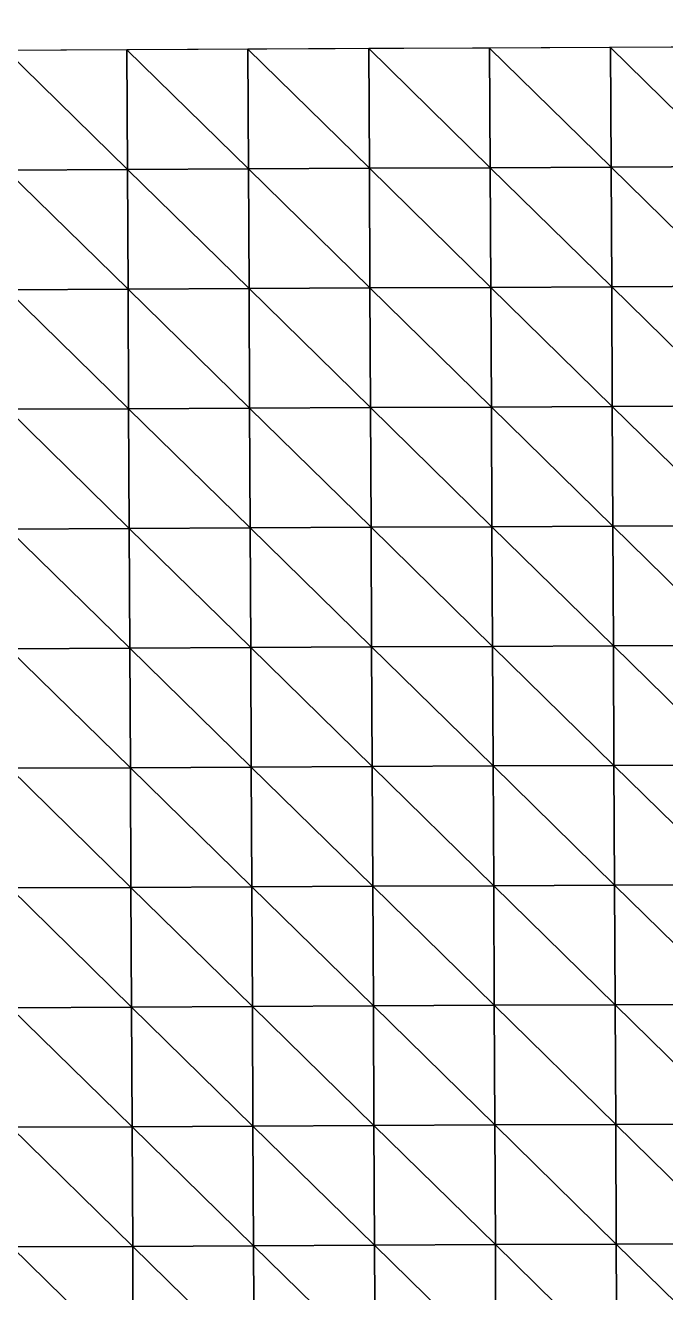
# Model space of a CAD drawing. Extents: x -372 to 678, y -263 to 741.
# Drawn here: x -168.8 to -102.3, y 131.2 to 262.9 of the extents above; entities that cross this region are included whole.
import ezdxf

# ---------------------------------------------------------------- set-up
doc = ezdxf.new("R2010")
doc.units = 0
doc.header["$LTSCALE"] = 0.0254
doc.layers.get('0').update_dxf_attribs({"linetype": 'CONTINUOUS'})
doc.layers.add('LOCATION_SNAPSHOT', color=144, linetype='CONTINUOUS')
doc.layers.add('LOCATION_TERRAIN', color=36, linetype='CONTINUOUS')

# ---------------------------------------------------------------- blocks, each defined once
blk = doc.blocks.new('LOCATION_SNAPSHOT')
at = {"color": 8}
mesh = blk.add_polyface(dxfattribs=at)
corners = [(-369.31, -262.94), (369.31, 262.95), (-371.82, 259.38), (371.82, -259.38)]
mesh.append_faces([[corners[k] for k in face] for face in [(0, 1, 2), (1, 0, 3)]], dxfattribs={"vtx0": -1, "color": 8})
blk = doc.blocks.new('LOCATION_TERRAIN')
at = {"color": 8}
mesh = blk.add_polyface(dxfattribs=at)
corners = [(-158.22, 247.97, -4.91), (-158.28, 260.4, -4.42), (-170.84, 260.34, -4.07)]
mesh.append_faces([[corners[k] for k in face] for face in [(0, 1, 2)]], dxfattribs={"color": 8})
mesh = blk.add_polyface(dxfattribs=at)
corners = [(-158.22, 247.97, -4.91), (-170.84, 260.34, -4.07), (-170.78, 247.91, -4.67)]
mesh.append_faces([[corners[k] for k in face] for face in [(0, 1, 2)]], dxfattribs={"color": 8})
mesh = blk.add_polyface(dxfattribs=at)
corners = [(-145.65, 248.03, -5.14), (-145.71, 260.47, -4.77), (-158.28, 260.4, -4.42)]
mesh.append_faces([[corners[k] for k in face] for face in [(0, 1, 2)]], dxfattribs={"color": 8})
mesh = blk.add_polyface(dxfattribs=at)
corners = [(-145.65, 248.03, -5.14), (-158.28, 260.4, -4.42), (-158.22, 247.97, -4.91)]
mesh.append_faces([[corners[k] for k in face] for face in [(0, 1, 2)]], dxfattribs={"color": 8})
mesh = blk.add_polyface(dxfattribs=at)
corners = [(-133.09, 248.09, -5.51), (-133.15, 260.53, -5.26), (-145.71, 260.47, -4.77)]
mesh.append_faces([[corners[k] for k in face] for face in [(0, 1, 2)]], dxfattribs={"color": 8})
mesh = blk.add_polyface(dxfattribs=at)
corners = [(-133.09, 248.09, -5.51), (-145.71, 260.47, -4.77), (-145.65, 248.03, -5.14)]
mesh.append_faces([[corners[k] for k in face] for face in [(0, 1, 2)]], dxfattribs={"color": 8})
mesh = blk.add_polyface(dxfattribs=at)
corners = [(-120.53, 248.15, -6.08), (-120.59, 260.59, -5.92), (-133.15, 260.53, -5.26)]
mesh.append_faces([[corners[k] for k in face] for face in [(0, 1, 2)]], dxfattribs={"color": 8})
mesh = blk.add_polyface(dxfattribs=at)
corners = [(-120.53, 248.15, -6.08), (-133.15, 260.53, -5.26), (-133.09, 248.09, -5.51)]
mesh.append_faces([[corners[k] for k in face] for face in [(0, 1, 2)]], dxfattribs={"color": 8})
mesh = blk.add_polyface(dxfattribs=at)
corners = [(-107.97, 248.21, -6.64), (-108.03, 260.65, -6.58), (-120.59, 260.59, -5.92)]
mesh.append_faces([[corners[k] for k in face] for face in [(0, 1, 2)]], dxfattribs={"color": 8})
mesh = blk.add_polyface(dxfattribs=at)
corners = [(-107.97, 248.21, -6.64), (-120.59, 260.59, -5.92), (-120.53, 248.15, -6.08)]
mesh.append_faces([[corners[k] for k in face] for face in [(0, 1, 2)]], dxfattribs={"color": 8})
mesh = blk.add_polyface(dxfattribs=at)
corners = [(-95.41, 248.27, -6.92), (-95.47, 260.71, -6.84), (-108.03, 260.65, -6.58)]
mesh.append_faces([[corners[k] for k in face] for face in [(0, 1, 2)]], dxfattribs={"color": 8})
mesh = blk.add_polyface(dxfattribs=at)
corners = [(-95.41, 248.27, -6.92), (-108.03, 260.65, -6.58), (-107.97, 248.21, -6.64)]
mesh.append_faces([[corners[k] for k in face] for face in [(0, 1, 2)]], dxfattribs={"color": 8})
mesh = blk.add_polyface(dxfattribs=at)
corners = [(-158.16, 235.53, -5.4), (-158.22, 247.97, -4.91), (-170.78, 247.91, -4.67)]
mesh.append_faces([[corners[k] for k in face] for face in [(0, 1, 2)]], dxfattribs={"color": 8})
mesh = blk.add_polyface(dxfattribs=at)
corners = [(-158.16, 235.53, -5.4), (-170.78, 247.91, -4.67), (-170.72, 235.47, -5.28)]
mesh.append_faces([[corners[k] for k in face] for face in [(0, 1, 2)]], dxfattribs={"color": 8})
mesh = blk.add_polyface(dxfattribs=at)
corners = [(-145.59, 235.59, -5.53), (-145.65, 248.03, -5.14), (-158.22, 247.97, -4.91)]
mesh.append_faces([[corners[k] for k in face] for face in [(0, 1, 2)]], dxfattribs={"color": 8})
mesh = blk.add_polyface(dxfattribs=at)
corners = [(-145.59, 235.59, -5.53), (-158.22, 247.97, -4.91), (-158.16, 235.53, -5.4)]
mesh.append_faces([[corners[k] for k in face] for face in [(0, 1, 2)]], dxfattribs={"color": 8})
mesh = blk.add_polyface(dxfattribs=at)
corners = [(-133.03, 235.65, -5.8), (-133.09, 248.09, -5.51), (-145.65, 248.03, -5.14)]
mesh.append_faces([[corners[k] for k in face] for face in [(0, 1, 2)]], dxfattribs={"color": 8})
mesh = blk.add_polyface(dxfattribs=at)
corners = [(-133.03, 235.65, -5.8), (-145.65, 248.03, -5.14), (-145.59, 235.59, -5.53)]
mesh.append_faces([[corners[k] for k in face] for face in [(0, 1, 2)]], dxfattribs={"color": 8})
mesh = blk.add_polyface(dxfattribs=at)
corners = [(-120.47, 235.71, -6.25), (-120.53, 248.15, -6.08), (-133.09, 248.09, -5.51)]
mesh.append_faces([[corners[k] for k in face] for face in [(0, 1, 2)]], dxfattribs={"color": 8})
mesh = blk.add_polyface(dxfattribs=at)
corners = [(-120.47, 235.71, -6.25), (-133.09, 248.09, -5.51), (-133.03, 235.65, -5.8)]
mesh.append_faces([[corners[k] for k in face] for face in [(0, 1, 2)]], dxfattribs={"color": 8})
mesh = blk.add_polyface(dxfattribs=at)
corners = [(-107.91, 235.77, -6.7), (-107.97, 248.21, -6.64), (-120.53, 248.15, -6.08)]
mesh.append_faces([[corners[k] for k in face] for face in [(0, 1, 2)]], dxfattribs={"color": 8})
mesh = blk.add_polyface(dxfattribs=at)
corners = [(-107.91, 235.77, -6.7), (-120.53, 248.15, -6.08), (-120.47, 235.71, -6.25)]
mesh.append_faces([[corners[k] for k in face] for face in [(0, 1, 2)]], dxfattribs={"color": 8})
mesh = blk.add_polyface(dxfattribs=at)
corners = [(-95.35, 235.83, -7), (-95.41, 248.27, -6.92), (-107.97, 248.21, -6.64)]
mesh.append_faces([[corners[k] for k in face] for face in [(0, 1, 2)]], dxfattribs={"color": 8})
mesh = blk.add_polyface(dxfattribs=at)
corners = [(-95.35, 235.83, -7), (-107.97, 248.21, -6.64), (-107.91, 235.77, -6.7)]
mesh.append_faces([[corners[k] for k in face] for face in [(0, 1, 2)]], dxfattribs={"color": 8})
mesh = blk.add_polyface(dxfattribs=at)
corners = [(-107.85, 223.34, -6.77), (-107.91, 235.77, -6.7), (-120.47, 235.71, -6.25)]
mesh.append_faces([[corners[k] for k in face] for face in [(0, 1, 2)]], dxfattribs={"color": 8})
mesh = blk.add_polyface(dxfattribs=at)
corners = [(-95.29, 223.4, -7.09), (-95.35, 235.83, -7), (-107.91, 235.77, -6.7)]
mesh.append_faces([[corners[k] for k in face] for face in [(0, 1, 2)]], dxfattribs={"color": 8})
mesh = blk.add_polyface(dxfattribs=at)
corners = [(-95.29, 223.4, -7.09), (-107.91, 235.77, -6.7), (-107.85, 223.34, -6.77)]
mesh.append_faces([[corners[k] for k in face] for face in [(0, 1, 2)]], dxfattribs={"color": 8})
mesh = blk.add_polyface(dxfattribs=at)
corners = [(-158.1, 223.1, -5.9), (-158.16, 235.53, -5.4), (-170.72, 235.47, -5.28)]
mesh.append_faces([[corners[k] for k in face] for face in [(0, 1, 2)]], dxfattribs={"color": 8})
mesh = blk.add_polyface(dxfattribs=at)
corners = [(-158.1, 223.1, -5.9), (-170.72, 235.47, -5.28), (-170.66, 223.04, -5.89)]
mesh.append_faces([[corners[k] for k in face] for face in [(0, 1, 2)]], dxfattribs={"color": 8})
mesh = blk.add_polyface(dxfattribs=at)
corners = [(-145.54, 223.16, -5.92), (-145.59, 235.59, -5.53), (-158.16, 235.53, -5.4)]
mesh.append_faces([[corners[k] for k in face] for face in [(0, 1, 2)]], dxfattribs={"color": 8})
mesh = blk.add_polyface(dxfattribs=at)
corners = [(-145.54, 223.16, -5.92), (-158.16, 235.53, -5.4), (-158.1, 223.1, -5.9)]
mesh.append_faces([[corners[k] for k in face] for face in [(0, 1, 2)]], dxfattribs={"color": 8})
mesh = blk.add_polyface(dxfattribs=at)
corners = [(-132.97, 223.22, -6.08), (-133.03, 235.65, -5.8), (-145.59, 235.59, -5.53)]
mesh.append_faces([[corners[k] for k in face] for face in [(0, 1, 2)]], dxfattribs={"color": 8})
mesh = blk.add_polyface(dxfattribs=at)
corners = [(-132.97, 223.22, -6.08), (-145.59, 235.59, -5.53), (-145.54, 223.16, -5.92)]
mesh.append_faces([[corners[k] for k in face] for face in [(0, 1, 2)]], dxfattribs={"color": 8})
mesh = blk.add_polyface(dxfattribs=at)
corners = [(-120.41, 223.28, -6.42), (-120.47, 235.71, -6.25), (-133.03, 235.65, -5.8)]
mesh.append_faces([[corners[k] for k in face] for face in [(0, 1, 2)]], dxfattribs={"color": 8})
mesh = blk.add_polyface(dxfattribs=at)
corners = [(-120.41, 223.28, -6.42), (-133.03, 235.65, -5.8), (-132.97, 223.22, -6.08)]
mesh.append_faces([[corners[k] for k in face] for face in [(0, 1, 2)]], dxfattribs={"color": 8})
mesh = blk.add_polyface(dxfattribs=at)
corners = [(-107.85, 223.34, -6.77), (-120.47, 235.71, -6.25), (-120.41, 223.28, -6.42)]
mesh.append_faces([[corners[k] for k in face] for face in [(0, 1, 2)]], dxfattribs={"color": 8})
mesh = blk.add_polyface(dxfattribs=at)
corners = [(-158.04, 210.66, -5.69), (-158.1, 223.1, -5.9), (-170.66, 223.04, -5.89)]
mesh.append_faces([[corners[k] for k in face] for face in [(0, 1, 2)]], dxfattribs={"color": 8})
mesh = blk.add_polyface(dxfattribs=at)
corners = [(-158.04, 210.66, -5.69), (-170.66, 223.04, -5.89), (-170.6, 210.6, -5.69)]
mesh.append_faces([[corners[k] for k in face] for face in [(0, 1, 2)]], dxfattribs={"color": 8})
mesh = blk.add_polyface(dxfattribs=at)
corners = [(-145.48, 210.72, -5.69), (-145.54, 223.16, -5.92), (-158.1, 223.1, -5.9)]
mesh.append_faces([[corners[k] for k in face] for face in [(0, 1, 2)]], dxfattribs={"color": 8})
mesh = blk.add_polyface(dxfattribs=at)
corners = [(-145.48, 210.72, -5.69), (-158.1, 223.1, -5.9), (-158.04, 210.66, -5.69)]
mesh.append_faces([[corners[k] for k in face] for face in [(0, 1, 2)]], dxfattribs={"color": 8})
mesh = blk.add_polyface(dxfattribs=at)
corners = [(-132.91, 210.78, -5.91), (-132.97, 223.22, -6.08), (-145.54, 223.16, -5.92)]
mesh.append_faces([[corners[k] for k in face] for face in [(0, 1, 2)]], dxfattribs={"color": 8})
mesh = blk.add_polyface(dxfattribs=at)
corners = [(-132.91, 210.78, -5.91), (-145.54, 223.16, -5.92), (-145.48, 210.72, -5.69)]
mesh.append_faces([[corners[k] for k in face] for face in [(0, 1, 2)]], dxfattribs={"color": 8})
mesh = blk.add_polyface(dxfattribs=at)
corners = [(-120.35, 210.84, -6.43), (-120.41, 223.28, -6.42), (-132.97, 223.22, -6.08)]
mesh.append_faces([[corners[k] for k in face] for face in [(0, 1, 2)]], dxfattribs={"color": 8})
mesh = blk.add_polyface(dxfattribs=at)
corners = [(-120.35, 210.84, -6.43), (-132.97, 223.22, -6.08), (-132.91, 210.78, -5.91)]
mesh.append_faces([[corners[k] for k in face] for face in [(0, 1, 2)]], dxfattribs={"color": 8})
mesh = blk.add_polyface(dxfattribs=at)
corners = [(-107.79, 210.9, -6.95), (-107.85, 223.34, -6.77), (-120.41, 223.28, -6.42)]
mesh.append_faces([[corners[k] for k in face] for face in [(0, 1, 2)]], dxfattribs={"color": 8})
mesh = blk.add_polyface(dxfattribs=at)
corners = [(-107.79, 210.9, -6.95), (-120.41, 223.28, -6.42), (-120.35, 210.84, -6.43)]
mesh.append_faces([[corners[k] for k in face] for face in [(0, 1, 2)]], dxfattribs={"color": 8})
mesh = blk.add_polyface(dxfattribs=at)
corners = [(-95.23, 210.96, -7.47), (-95.29, 223.4, -7.09), (-107.85, 223.34, -6.77)]
mesh.append_faces([[corners[k] for k in face] for face in [(0, 1, 2)]], dxfattribs={"color": 8})
mesh = blk.add_polyface(dxfattribs=at)
corners = [(-95.23, 210.96, -7.47), (-107.85, 223.34, -6.77), (-107.79, 210.9, -6.95)]
mesh.append_faces([[corners[k] for k in face] for face in [(0, 1, 2)]], dxfattribs={"color": 8})
mesh = blk.add_polyface(dxfattribs=at)
corners = [(-132.85, 198.34, -5.68), (-132.91, 210.78, -5.91), (-145.48, 210.72, -5.69)]
mesh.append_faces([[corners[k] for k in face] for face in [(0, 1, 2)]], dxfattribs={"color": 8})
mesh = blk.add_polyface(dxfattribs=at)
corners = [(-120.29, 198.4, -6.41), (-120.35, 210.84, -6.43), (-132.91, 210.78, -5.91)]
mesh.append_faces([[corners[k] for k in face] for face in [(0, 1, 2)]], dxfattribs={"color": 8})
mesh = blk.add_polyface(dxfattribs=at)
corners = [(-120.29, 198.4, -6.41), (-132.91, 210.78, -5.91), (-132.85, 198.34, -5.68)]
mesh.append_faces([[corners[k] for k in face] for face in [(0, 1, 2)]], dxfattribs={"color": 8})
mesh = blk.add_polyface(dxfattribs=at)
corners = [(-107.73, 198.47, -7.15), (-107.79, 210.9, -6.95), (-120.35, 210.84, -6.43)]
mesh.append_faces([[corners[k] for k in face] for face in [(0, 1, 2)]], dxfattribs={"color": 8})
mesh = blk.add_polyface(dxfattribs=at)
corners = [(-107.73, 198.47, -7.15), (-120.35, 210.84, -6.43), (-120.29, 198.4, -6.41)]
mesh.append_faces([[corners[k] for k in face] for face in [(0, 1, 2)]], dxfattribs={"color": 8})
mesh = blk.add_polyface(dxfattribs=at)
corners = [(-95.17, 198.53, -7.88), (-95.23, 210.96, -7.47), (-107.79, 210.9, -6.95)]
mesh.append_faces([[corners[k] for k in face] for face in [(0, 1, 2)]], dxfattribs={"color": 8})
mesh = blk.add_polyface(dxfattribs=at)
corners = [(-95.17, 198.53, -7.88), (-107.79, 210.9, -6.95), (-107.73, 198.47, -7.15)]
mesh.append_faces([[corners[k] for k in face] for face in [(0, 1, 2)]], dxfattribs={"color": 8})
mesh = blk.add_polyface(dxfattribs=at)
corners = [(-157.98, 198.22, -5.36), (-158.04, 210.66, -5.69), (-170.6, 210.6, -5.69)]
mesh.append_faces([[corners[k] for k in face] for face in [(0, 1, 2)]], dxfattribs={"color": 8})
mesh = blk.add_polyface(dxfattribs=at)
corners = [(-157.98, 198.22, -5.36), (-170.6, 210.6, -5.69), (-170.54, 198.16, -5.36)]
mesh.append_faces([[corners[k] for k in face] for face in [(0, 1, 2)]], dxfattribs={"color": 8})
mesh = blk.add_polyface(dxfattribs=at)
corners = [(-145.42, 198.28, -5.36), (-145.48, 210.72, -5.69), (-158.04, 210.66, -5.69)]
mesh.append_faces([[corners[k] for k in face] for face in [(0, 1, 2)]], dxfattribs={"color": 8})
mesh = blk.add_polyface(dxfattribs=at)
corners = [(-145.42, 198.28, -5.36), (-158.04, 210.66, -5.69), (-157.98, 198.22, -5.36)]
mesh.append_faces([[corners[k] for k in face] for face in [(0, 1, 2)]], dxfattribs={"color": 8})
mesh = blk.add_polyface(dxfattribs=at)
corners = [(-132.85, 198.34, -5.68), (-145.48, 210.72, -5.69), (-145.42, 198.28, -5.36)]
mesh.append_faces([[corners[k] for k in face] for face in [(0, 1, 2)]], dxfattribs={"color": 8})
mesh = blk.add_polyface(dxfattribs=at)
corners = [(-157.92, 185.79, -5.03), (-157.98, 198.22, -5.36), (-170.54, 198.16, -5.36)]
mesh.append_faces([[corners[k] for k in face] for face in [(0, 1, 2)]], dxfattribs={"color": 8})
mesh = blk.add_polyface(dxfattribs=at)
corners = [(-157.92, 185.79, -5.03), (-170.54, 198.16, -5.36), (-170.48, 185.73, -5.03)]
mesh.append_faces([[corners[k] for k in face] for face in [(0, 1, 2)]], dxfattribs={"color": 8})
mesh = blk.add_polyface(dxfattribs=at)
corners = [(-145.36, 185.85, -5.03), (-145.42, 198.28, -5.36), (-157.98, 198.22, -5.36)]
mesh.append_faces([[corners[k] for k in face] for face in [(0, 1, 2)]], dxfattribs={"color": 8})
mesh = blk.add_polyface(dxfattribs=at)
corners = [(-145.36, 185.85, -5.03), (-157.98, 198.22, -5.36), (-157.92, 185.79, -5.03)]
mesh.append_faces([[corners[k] for k in face] for face in [(0, 1, 2)]], dxfattribs={"color": 8})
mesh = blk.add_polyface(dxfattribs=at)
corners = [(-132.79, 185.91, -5.44), (-132.85, 198.34, -5.68), (-145.42, 198.28, -5.36)]
mesh.append_faces([[corners[k] for k in face] for face in [(0, 1, 2)]], dxfattribs={"color": 8})
mesh = blk.add_polyface(dxfattribs=at)
corners = [(-132.79, 185.91, -5.44), (-145.42, 198.28, -5.36), (-145.36, 185.85, -5.03)]
mesh.append_faces([[corners[k] for k in face] for face in [(0, 1, 2)]], dxfattribs={"color": 8})
mesh = blk.add_polyface(dxfattribs=at)
corners = [(-120.23, 185.97, -6.4), (-120.29, 198.4, -6.41), (-132.85, 198.34, -5.68)]
mesh.append_faces([[corners[k] for k in face] for face in [(0, 1, 2)]], dxfattribs={"color": 8})
mesh = blk.add_polyface(dxfattribs=at)
corners = [(-120.23, 185.97, -6.4), (-132.85, 198.34, -5.68), (-132.79, 185.91, -5.44)]
mesh.append_faces([[corners[k] for k in face] for face in [(0, 1, 2)]], dxfattribs={"color": 8})
mesh = blk.add_polyface(dxfattribs=at)
corners = [(-107.67, 186.03, -7.35), (-107.73, 198.47, -7.15), (-120.29, 198.4, -6.41)]
mesh.append_faces([[corners[k] for k in face] for face in [(0, 1, 2)]], dxfattribs={"color": 8})
mesh = blk.add_polyface(dxfattribs=at)
corners = [(-107.67, 186.03, -7.35), (-120.29, 198.4, -6.41), (-120.23, 185.97, -6.4)]
mesh.append_faces([[corners[k] for k in face] for face in [(0, 1, 2)]], dxfattribs={"color": 8})
mesh = blk.add_polyface(dxfattribs=at)
corners = [(-95.11, 186.09, -8.3), (-95.17, 198.53, -7.88), (-107.73, 198.47, -7.15)]
mesh.append_faces([[corners[k] for k in face] for face in [(0, 1, 2)]], dxfattribs={"color": 8})
mesh = blk.add_polyface(dxfattribs=at)
corners = [(-95.11, 186.09, -8.3), (-107.73, 198.47, -7.15), (-107.67, 186.03, -7.35)]
mesh.append_faces([[corners[k] for k in face] for face in [(0, 1, 2)]], dxfattribs={"color": 8})
mesh = blk.add_polyface(dxfattribs=at)
corners = [(-157.86, 173.35, -4.69), (-157.92, 185.79, -5.03), (-170.48, 185.73, -5.03)]
mesh.append_faces([[corners[k] for k in face] for face in [(0, 1, 2)]], dxfattribs={"color": 8})
mesh = blk.add_polyface(dxfattribs=at)
corners = [(-157.86, 173.35, -4.69), (-170.48, 185.73, -5.03), (-170.42, 173.29, -4.51)]
mesh.append_faces([[corners[k] for k in face] for face in [(0, 1, 2)]], dxfattribs={"color": 8})
mesh = blk.add_polyface(dxfattribs=at)
corners = [(-145.3, 173.41, -4.87), (-145.36, 185.85, -5.03), (-157.92, 185.79, -5.03)]
mesh.append_faces([[corners[k] for k in face] for face in [(0, 1, 2)]], dxfattribs={"color": 8})
mesh = blk.add_polyface(dxfattribs=at)
corners = [(-145.3, 173.41, -4.87), (-157.92, 185.79, -5.03), (-157.86, 173.35, -4.69)]
mesh.append_faces([[corners[k] for k in face] for face in [(0, 1, 2)]], dxfattribs={"color": 8})
mesh = blk.add_polyface(dxfattribs=at)
corners = [(-132.73, 173.47, -5.36), (-132.79, 185.91, -5.44), (-145.36, 185.85, -5.03)]
mesh.append_faces([[corners[k] for k in face] for face in [(0, 1, 2)]], dxfattribs={"color": 8})
mesh = blk.add_polyface(dxfattribs=at)
corners = [(-132.73, 173.47, -5.36), (-145.36, 185.85, -5.03), (-145.3, 173.41, -4.87)]
mesh.append_faces([[corners[k] for k in face] for face in [(0, 1, 2)]], dxfattribs={"color": 8})
mesh = blk.add_polyface(dxfattribs=at)
corners = [(-120.17, 173.53, -6.26), (-120.23, 185.97, -6.4), (-132.79, 185.91, -5.44)]
mesh.append_faces([[corners[k] for k in face] for face in [(0, 1, 2)]], dxfattribs={"color": 8})
mesh = blk.add_polyface(dxfattribs=at)
corners = [(-120.17, 173.53, -6.26), (-132.79, 185.91, -5.44), (-132.73, 173.47, -5.36)]
mesh.append_faces([[corners[k] for k in face] for face in [(0, 1, 2)]], dxfattribs={"color": 8})
mesh = blk.add_polyface(dxfattribs=at)
corners = [(-107.61, 173.59, -7.17), (-107.67, 186.03, -7.35), (-120.23, 185.97, -6.4)]
mesh.append_faces([[corners[k] for k in face] for face in [(0, 1, 2)]], dxfattribs={"color": 8})
mesh = blk.add_polyface(dxfattribs=at)
corners = [(-107.61, 173.59, -7.17), (-120.23, 185.97, -6.4), (-120.17, 173.53, -6.26)]
mesh.append_faces([[corners[k] for k in face] for face in [(0, 1, 2)]], dxfattribs={"color": 8})
mesh = blk.add_polyface(dxfattribs=at)
corners = [(-95.05, 173.65, -8.1), (-95.11, 186.09, -8.3), (-107.67, 186.03, -7.35)]
mesh.append_faces([[corners[k] for k in face] for face in [(0, 1, 2)]], dxfattribs={"color": 8})
mesh = blk.add_polyface(dxfattribs=at)
corners = [(-95.05, 173.65, -8.1), (-107.67, 186.03, -7.35), (-107.61, 173.59, -7.17)]
mesh.append_faces([[corners[k] for k in face] for face in [(0, 1, 2)]], dxfattribs={"color": 8})
mesh = blk.add_polyface(dxfattribs=at)
corners = [(-157.8, 160.91, -4.35), (-157.86, 173.35, -4.69), (-170.42, 173.29, -4.51)]
mesh.append_faces([[corners[k] for k in face] for face in [(0, 1, 2)]], dxfattribs={"color": 8})
mesh = blk.add_polyface(dxfattribs=at)
corners = [(-157.8, 160.91, -4.35), (-170.42, 173.29, -4.51), (-170.36, 160.85, -3.96)]
mesh.append_faces([[corners[k] for k in face] for face in [(0, 1, 2)]], dxfattribs={"color": 8})
mesh = blk.add_polyface(dxfattribs=at)
corners = [(-145.24, 160.98, -4.75), (-145.3, 173.41, -4.87), (-157.86, 173.35, -4.69)]
mesh.append_faces([[corners[k] for k in face] for face in [(0, 1, 2)]], dxfattribs={"color": 8})
mesh = blk.add_polyface(dxfattribs=at)
corners = [(-145.24, 160.98, -4.75), (-157.86, 173.35, -4.69), (-157.8, 160.91, -4.35)]
mesh.append_faces([[corners[k] for k in face] for face in [(0, 1, 2)]], dxfattribs={"color": 8})
mesh = blk.add_polyface(dxfattribs=at)
corners = [(-132.67, 161.04, -5.32), (-132.73, 173.47, -5.36), (-145.3, 173.41, -4.87)]
mesh.append_faces([[corners[k] for k in face] for face in [(0, 1, 2)]], dxfattribs={"color": 8})
mesh = blk.add_polyface(dxfattribs=at)
corners = [(-132.67, 161.04, -5.32), (-145.3, 173.41, -4.87), (-145.24, 160.98, -4.75)]
mesh.append_faces([[corners[k] for k in face] for face in [(0, 1, 2)]], dxfattribs={"color": 8})
mesh = blk.add_polyface(dxfattribs=at)
corners = [(-120.11, 161.1, -6.11), (-120.17, 173.53, -6.26), (-132.73, 173.47, -5.36)]
mesh.append_faces([[corners[k] for k in face] for face in [(0, 1, 2)]], dxfattribs={"color": 8})
mesh = blk.add_polyface(dxfattribs=at)
corners = [(-120.11, 161.1, -6.11), (-132.73, 173.47, -5.36), (-132.67, 161.04, -5.32)]
mesh.append_faces([[corners[k] for k in face] for face in [(0, 1, 2)]], dxfattribs={"color": 8})
mesh = blk.add_polyface(dxfattribs=at)
corners = [(-107.55, 161.16, -6.9), (-107.61, 173.59, -7.17), (-120.17, 173.53, -6.26)]
mesh.append_faces([[corners[k] for k in face] for face in [(0, 1, 2)]], dxfattribs={"color": 8})
mesh = blk.add_polyface(dxfattribs=at)
corners = [(-107.55, 161.16, -6.9), (-120.17, 173.53, -6.26), (-120.11, 161.1, -6.11)]
mesh.append_faces([[corners[k] for k in face] for face in [(0, 1, 2)]], dxfattribs={"color": 8})
mesh = blk.add_polyface(dxfattribs=at)
corners = [(-94.99, 161.22, -7.77), (-95.05, 173.65, -8.1), (-107.61, 173.59, -7.17)]
mesh.append_faces([[corners[k] for k in face] for face in [(0, 1, 2)]], dxfattribs={"color": 8})
mesh = blk.add_polyface(dxfattribs=at)
corners = [(-94.99, 161.22, -7.77), (-107.61, 173.59, -7.17), (-107.55, 161.16, -6.9)]
mesh.append_faces([[corners[k] for k in face] for face in [(0, 1, 2)]], dxfattribs={"color": 8})
mesh = blk.add_polyface(dxfattribs=at)
corners = [(-157.74, 148.48, -4.01), (-157.8, 160.91, -4.35), (-170.36, 160.85, -3.96)]
mesh.append_faces([[corners[k] for k in face] for face in [(0, 1, 2)]], dxfattribs={"color": 8})
mesh = blk.add_polyface(dxfattribs=at)
corners = [(-157.74, 148.48, -4.01), (-170.36, 160.85, -3.96), (-170.3, 148.42, -3.4)]
mesh.append_faces([[corners[k] for k in face] for face in [(0, 1, 2)]], dxfattribs={"color": 8})
mesh = blk.add_polyface(dxfattribs=at)
corners = [(-145.18, 148.54, -4.63), (-145.24, 160.98, -4.75), (-157.8, 160.91, -4.35)]
mesh.append_faces([[corners[k] for k in face] for face in [(0, 1, 2)]], dxfattribs={"color": 8})
mesh = blk.add_polyface(dxfattribs=at)
corners = [(-145.18, 148.54, -4.63), (-157.8, 160.91, -4.35), (-157.74, 148.48, -4.01)]
mesh.append_faces([[corners[k] for k in face] for face in [(0, 1, 2)]], dxfattribs={"color": 8})
mesh = blk.add_polyface(dxfattribs=at)
corners = [(-132.61, 148.6, -5.27), (-132.67, 161.04, -5.32), (-145.24, 160.98, -4.75)]
mesh.append_faces([[corners[k] for k in face] for face in [(0, 1, 2)]], dxfattribs={"color": 8})
mesh = blk.add_polyface(dxfattribs=at)
corners = [(-132.61, 148.6, -5.27), (-145.24, 160.98, -4.75), (-145.18, 148.54, -4.63)]
mesh.append_faces([[corners[k] for k in face] for face in [(0, 1, 2)]], dxfattribs={"color": 8})
mesh = blk.add_polyface(dxfattribs=at)
corners = [(-120.05, 148.66, -5.95), (-120.11, 161.1, -6.11), (-132.67, 161.04, -5.32)]
mesh.append_faces([[corners[k] for k in face] for face in [(0, 1, 2)]], dxfattribs={"color": 8})
mesh = blk.add_polyface(dxfattribs=at)
corners = [(-120.05, 148.66, -5.95), (-132.67, 161.04, -5.32), (-132.61, 148.6, -5.27)]
mesh.append_faces([[corners[k] for k in face] for face in [(0, 1, 2)]], dxfattribs={"color": 8})
mesh = blk.add_polyface(dxfattribs=at)
corners = [(-107.49, 148.72, -6.64), (-107.55, 161.16, -6.9), (-120.11, 161.1, -6.11)]
mesh.append_faces([[corners[k] for k in face] for face in [(0, 1, 2)]], dxfattribs={"color": 8})
mesh = blk.add_polyface(dxfattribs=at)
corners = [(-107.49, 148.72, -6.64), (-120.11, 161.1, -6.11), (-120.05, 148.66, -5.95)]
mesh.append_faces([[corners[k] for k in face] for face in [(0, 1, 2)]], dxfattribs={"color": 8})
mesh = blk.add_polyface(dxfattribs=at)
corners = [(-94.93, 148.78, -7.44), (-94.99, 161.22, -7.77), (-107.55, 161.16, -6.9)]
mesh.append_faces([[corners[k] for k in face] for face in [(0, 1, 2)]], dxfattribs={"color": 8})
mesh = blk.add_polyface(dxfattribs=at)
corners = [(-94.93, 148.78, -7.44), (-107.55, 161.16, -6.9), (-107.49, 148.72, -6.64)]
mesh.append_faces([[corners[k] for k in face] for face in [(0, 1, 2)]], dxfattribs={"color": 8})
mesh = blk.add_polyface(dxfattribs=at)
corners = [(-157.68, 136.04, -4.72), (-157.74, 148.48, -4.01), (-170.3, 148.42, -3.4)]
mesh.append_faces([[corners[k] for k in face] for face in [(0, 1, 2)]], dxfattribs={"color": 8})
mesh = blk.add_polyface(dxfattribs=at)
corners = [(-157.68, 136.04, -4.72), (-170.3, 148.42, -3.4), (-170.24, 135.98, -4.23)]
mesh.append_faces([[corners[k] for k in face] for face in [(0, 1, 2)]], dxfattribs={"color": 8})
mesh = blk.add_polyface(dxfattribs=at)
corners = [(-145.12, 136.1, -5.21), (-145.18, 148.54, -4.63), (-157.74, 148.48, -4.01)]
mesh.append_faces([[corners[k] for k in face] for face in [(0, 1, 2)]], dxfattribs={"color": 8})
mesh = blk.add_polyface(dxfattribs=at)
corners = [(-145.12, 136.1, -5.21), (-157.74, 148.48, -4.01), (-157.68, 136.04, -4.72)]
mesh.append_faces([[corners[k] for k in face] for face in [(0, 1, 2)]], dxfattribs={"color": 8})
mesh = blk.add_polyface(dxfattribs=at)
corners = [(-132.55, 136.16, -5.74), (-132.61, 148.6, -5.27), (-145.18, 148.54, -4.63)]
mesh.append_faces([[corners[k] for k in face] for face in [(0, 1, 2)]], dxfattribs={"color": 8})
mesh = blk.add_polyface(dxfattribs=at)
corners = [(-132.55, 136.16, -5.74), (-145.18, 148.54, -4.63), (-145.12, 136.1, -5.21)]
mesh.append_faces([[corners[k] for k in face] for face in [(0, 1, 2)]], dxfattribs={"color": 8})
mesh = blk.add_polyface(dxfattribs=at)
corners = [(-119.99, 136.22, -6.31), (-120.05, 148.66, -5.95), (-132.61, 148.6, -5.27)]
mesh.append_faces([[corners[k] for k in face] for face in [(0, 1, 2)]], dxfattribs={"color": 8})
mesh = blk.add_polyface(dxfattribs=at)
corners = [(-119.99, 136.22, -6.31), (-132.61, 148.6, -5.27), (-132.55, 136.16, -5.74)]
mesh.append_faces([[corners[k] for k in face] for face in [(0, 1, 2)]], dxfattribs={"color": 8})
mesh = blk.add_polyface(dxfattribs=at)
corners = [(-107.43, 136.28, -6.89), (-107.49, 148.72, -6.64), (-120.05, 148.66, -5.95)]
mesh.append_faces([[corners[k] for k in face] for face in [(0, 1, 2)]], dxfattribs={"color": 8})
mesh = blk.add_polyface(dxfattribs=at)
corners = [(-107.43, 136.28, -6.89), (-120.05, 148.66, -5.95), (-119.99, 136.22, -6.31)]
mesh.append_faces([[corners[k] for k in face] for face in [(0, 1, 2)]], dxfattribs={"color": 8})
mesh = blk.add_polyface(dxfattribs=at)
corners = [(-94.87, 136.34, -7.49), (-94.93, 148.78, -7.44), (-107.49, 148.72, -6.64)]
mesh.append_faces([[corners[k] for k in face] for face in [(0, 1, 2)]], dxfattribs={"color": 8})
mesh = blk.add_polyface(dxfattribs=at)
corners = [(-94.87, 136.34, -7.49), (-107.49, 148.72, -6.64), (-107.43, 136.28, -6.89)]
mesh.append_faces([[corners[k] for k in face] for face in [(0, 1, 2)]], dxfattribs={"color": 8})
mesh = blk.add_polyface(dxfattribs=at)
corners = [(-157.62, 123.61, -5.72), (-157.68, 136.04, -4.72), (-170.24, 135.98, -4.23)]
mesh.append_faces([[corners[k] for k in face] for face in [(0, 1, 2)]], dxfattribs={"color": 8})
mesh = blk.add_polyface(dxfattribs=at)
corners = [(-157.62, 123.61, -5.72), (-170.24, 135.98, -4.23), (-170.18, 123.55, -5.44)]
mesh.append_faces([[corners[k] for k in face] for face in [(0, 1, 2)]], dxfattribs={"color": 8})
mesh = blk.add_polyface(dxfattribs=at)
corners = [(-145.06, 123.67, -5.99), (-145.12, 136.1, -5.21), (-157.68, 136.04, -4.72)]
mesh.append_faces([[corners[k] for k in face] for face in [(0, 1, 2)]], dxfattribs={"color": 8})
mesh = blk.add_polyface(dxfattribs=at)
corners = [(-145.06, 123.67, -5.99), (-157.68, 136.04, -4.72), (-157.62, 123.61, -5.72)]
mesh.append_faces([[corners[k] for k in face] for face in [(0, 1, 2)]], dxfattribs={"color": 8})
mesh = blk.add_polyface(dxfattribs=at)
corners = [(-132.49, 123.73, -6.35), (-132.55, 136.16, -5.74), (-145.12, 136.1, -5.21)]
mesh.append_faces([[corners[k] for k in face] for face in [(0, 1, 2)]], dxfattribs={"color": 8})
mesh = blk.add_polyface(dxfattribs=at)
corners = [(-132.49, 123.73, -6.35), (-145.12, 136.1, -5.21), (-145.06, 123.67, -5.99)]
mesh.append_faces([[corners[k] for k in face] for face in [(0, 1, 2)]], dxfattribs={"color": 8})
mesh = blk.add_polyface(dxfattribs=at)
corners = [(-119.93, 123.79, -6.81), (-119.99, 136.22, -6.31), (-132.55, 136.16, -5.74)]
mesh.append_faces([[corners[k] for k in face] for face in [(0, 1, 2)]], dxfattribs={"color": 8})
mesh = blk.add_polyface(dxfattribs=at)
corners = [(-119.93, 123.79, -6.81), (-132.55, 136.16, -5.74), (-132.49, 123.73, -6.35)]
mesh.append_faces([[corners[k] for k in face] for face in [(0, 1, 2)]], dxfattribs={"color": 8})
mesh = blk.add_polyface(dxfattribs=at)
corners = [(-107.37, 123.85, -7.28), (-107.43, 136.28, -6.89), (-119.99, 136.22, -6.31)]
mesh.append_faces([[corners[k] for k in face] for face in [(0, 1, 2)]], dxfattribs={"color": 8})
mesh = blk.add_polyface(dxfattribs=at)
corners = [(-107.37, 123.85, -7.28), (-119.99, 136.22, -6.31), (-119.93, 123.79, -6.81)]
mesh.append_faces([[corners[k] for k in face] for face in [(0, 1, 2)]], dxfattribs={"color": 8})
mesh = blk.add_polyface(dxfattribs=at)
corners = [(-94.81, 123.91, -7.64), (-94.87, 136.34, -7.49), (-107.43, 136.28, -6.89)]
mesh.append_faces([[corners[k] for k in face] for face in [(0, 1, 2)]], dxfattribs={"color": 8})
mesh = blk.add_polyface(dxfattribs=at)
corners = [(-94.81, 123.91, -7.64), (-107.43, 136.28, -6.89), (-107.37, 123.85, -7.28)]
mesh.append_faces([[corners[k] for k in face] for face in [(0, 1, 2)]], dxfattribs={"color": 8})

msp = doc.modelspace()

# ---------------------------------------------------------------- block references
at = {"layer": 'LOCATION_SNAPSHOT', "color": 0}
msp.add_blockref('LOCATION_SNAPSHOT', (0, 0), dxfattribs=at)
at = {"layer": 'LOCATION_TERRAIN', "color": 0}
msp.add_blockref('LOCATION_TERRAIN', (0, 0), dxfattribs=at)

doc.saveas('drawing.dxf')
